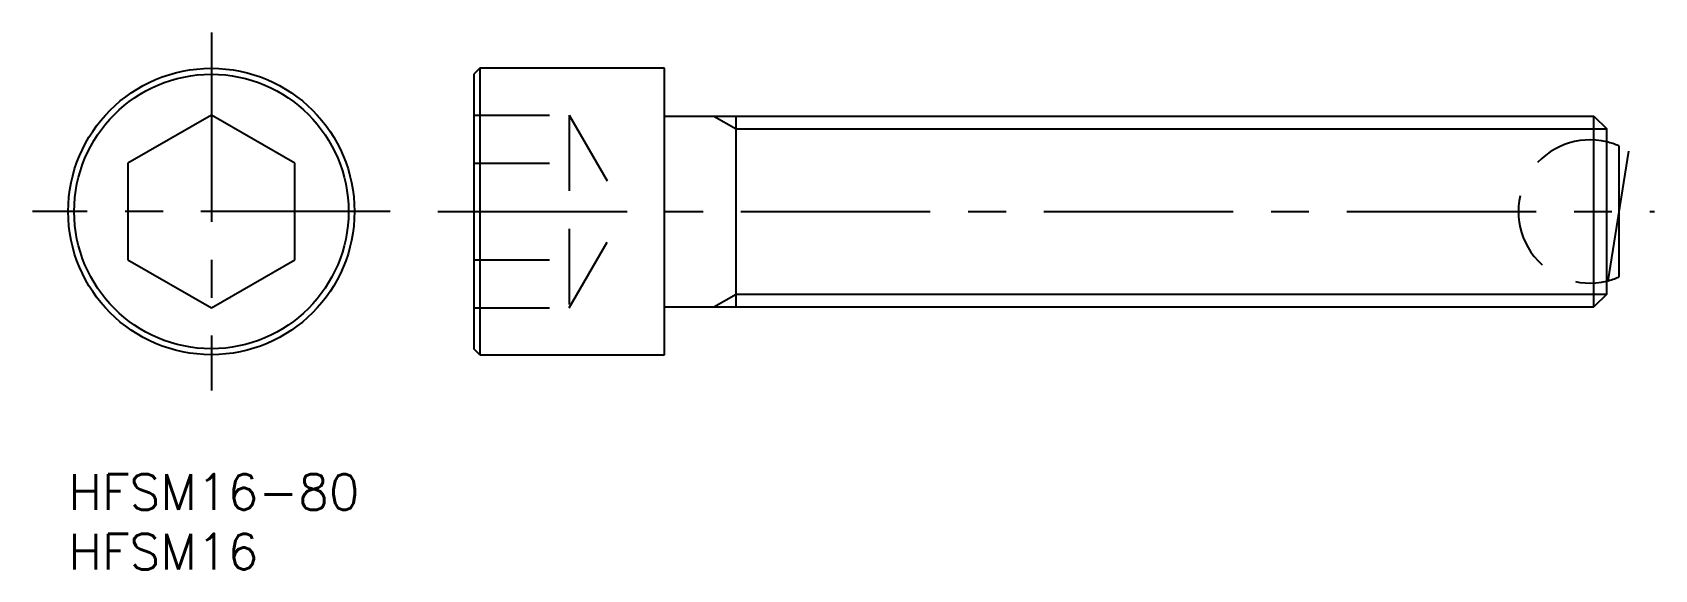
# Model space of a CAD drawing. Extents: x -3 to 133, y -8 to 37.
import ezdxf

# ---------------------------------------------------------------- set-up
doc = ezdxf.new("R2010")
doc.units = 0
doc.header["$LTSCALE"] = 0.5
for name, pattern in [('CENTER', [50.8, 31.75, -6.35, 6.35, -6.35]), ('DASHED', [19.05, 12.7, -6.35]), ('PHANTOM', [63.5, 31.75, -6.35, 6.35, -6.35, 6.35, -6.35])]:
    doc.linetypes.add(name, pattern=pattern)
for name, color, linetype in [('MSM_CENTER', 1, 'CENTER'), ('MSM_CONTINUOUS', 7, 'CONTINUOUS'), ('MSM_DASHED', 4, 'DASHED'), ('MSM_IMAGINARY', 6, 'PHANTOM'), ('MSM_NARROW', 5, 'CONTINUOUS'), ('MSM_PART_NUMBER', 7, 'CONTINUOUS')]:
    doc.layers.add(name, color=color, linetype=linetype)
doc.styles.get("Standard").update_dxf_attribs({"font": 'txt.shx', "height": 3, "bigfont": 'bigfont.shx'})

# ---------------------------------------------------------------- blocks, each defined once
blk = doc.blocks.new('*U3')
at = {"layer": 'MSM_PART_NUMBER'}
blk.add_text('HFSM16-80', height=3, dxfattribs=at).set_placement((0, -3))
blk = doc.blocks.new('*U4')
at = {"layer": 'MSM_PART_NUMBER'}
blk.add_text('HFSM16', height=3, dxfattribs=at).set_placement((0, -8))

msp = doc.modelspace()

# ---------------------------------------------------------------- linework, layer by layer
at = {"layer": 'MSM_CENTER'}
for p, q in [((12, 37), (12, 7)), ((27, 22), (-3, 22)), ((31, 22), (133, 22))]:
    msp.add_line(p, q, dxfattribs=at)
at = {"layer": 'MSM_CONTINUOUS'}
for p, q in [((34.5, 34), (34, 33.5)), ((34.5, 34), (34.5, 10)), ((50, 34), (34.5, 34)), ((50, 10), (50, 34)), ((34, 33.5), (34, 10.5)), ((12, 30.08), (5, 26.04)), ((19, 26.04), (12, 30.08)), ((50, 30), (127.92, 30)), ((56, 14), (56, 30)), ((127.92, 14), (127.92, 30)), ((127.92, 30), (129, 28.92)), ((129, 15.08), (129, 28.92)), ((130, 27.49), (130, 16.51)), ((5, 26.04), (5, 17.96)), ((19, 17.96), (19, 26.04)), ((5, 17.96), (12, 13.92)), ((12, 13.92), (19, 17.96)), ((129, 15.08), (127.92, 14)), ((50, 14), (127.92, 14)), ((34.5, 10), (34, 10.5)), ((34.5, 10), (50, 10))]:
    msp.add_line(p, q, dxfattribs=at)
for radius in [12, 11.5]:
    msp.add_circle((12, 22), radius, dxfattribs=at)
for start, end in [(66.2534, 76.3479), (283.6521, 293.7466)]:
    msp.add_arc((127.58, 22), 6, start, end, dxfattribs=at)
at = {"layer": 'MSM_DASHED'}
for p, q in [((34, 30.08), (42, 30.08)), ((42, 30.08), (42, 13.92)), ((42, 30.08), (46.67, 22)), ((34, 26.04), (42, 26.04)), ((42, 13.92), (46.67, 22)), ((34, 17.96), (42, 17.96)), ((34, 13.92), (42, 13.92))]:
    msp.add_line(p, q, dxfattribs=at)
msp.add_arc((127.58, 22), 6, 76.3479, 283.6521, dxfattribs=at)
at = {"layer": 'MSM_IMAGINARY'}
msp.add_line((129.11, 16.2), (130.83, 27.05), dxfattribs=at)
at = {"layer": 'MSM_NARROW'}
for p, q in [((54.13, 30), (56, 28.92)), ((56, 28.92), (129, 28.92)), ((54.13, 14), (56, 15.08)), ((56, 15.08), (129, 15.08))]:
    msp.add_line(p, q, dxfattribs=at)

# ---------------------------------------------------------------- block references
at = {"layer": 'MSM_CONTINUOUS'}
for name in ['*U3', '*U4']:
    msp.add_blockref(name, (0, 0), dxfattribs=at)

doc.saveas('drawing.dxf')
